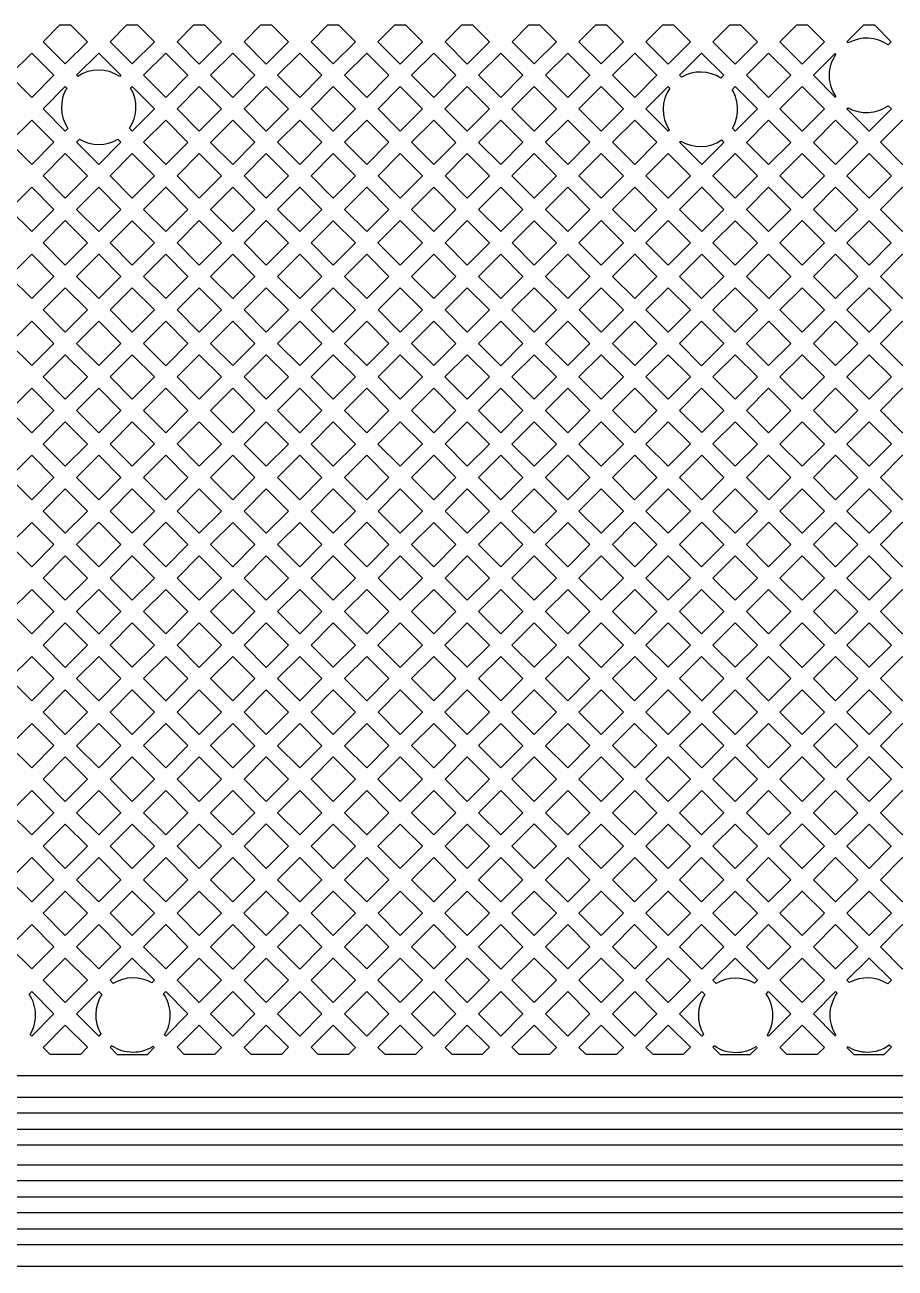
# Model space of a CAD drawing. Extents: x 1548 to 1929, y -174 to 95.
# Drawn here: x 1640.49 to 1644.64, y 46.62 to 52.55 of the extents above; entities that cross this region are included whole.
import ezdxf

# ---------------------------------------------------------------- set-up
doc = ezdxf.new("R2010")
doc.units = 0
doc.layers.add('gbr-dxf_layer0', color=7, linetype='Continuous')

msp = doc.modelspace()

# ---------------------------------------------------------------- linework, layer by layer
at = {"layer": 'gbr-dxf_layer0'}
for p, q in [((1644.3601, 52.4181), (1644.2541, 52.312)), ((1644.2541, 52.312), (1644.3601, 52.206)), ((1644.254, 47.8363), (1644.3601, 47.7302)), ((1636.278, 47.2867), (1663.6334, 47.2867)), ((1663.6348, 47.2105), (1636.2793, 47.2105)), ((1636.3424, 47.1159), (1663.4604, 47.1159)), ((1663.4617, 47.0397), (1636.3399, 47.0397)), ((1636.5568, 46.9633), (1663.3571, 46.9633)), ((1663.3587, 46.8871), (1636.5582, 46.8871)), ((1636.559, 46.8109), (1663.3565, 46.8109)), ((1663.3589, 46.7347), (1636.5576, 46.7347))]:
    msp.add_line(p, q, dxfattribs=at)
at = {"layer": 'gbr-dxf_layer0', "linetype": 'Continuous'}
for points in [[(1640.5776, 52.472), (1640.6582, 52.5526), (1640.7089, 52.5526), (1640.7896, 52.4719), (1640.6836, 52.366)], [(1640.8973, 52.4719), (1640.978, 52.5526), (1641.0285, 52.5526), (1641.1091, 52.4719), (1641.0032, 52.366)], [(1641.2169, 52.4719), (1641.2975, 52.5526), (1641.3483, 52.5526), (1641.4289, 52.4719), (1641.3229, 52.3659)], [(1641.5367, 52.4719), (1641.6173, 52.5526), (1641.6681, 52.5526), (1641.7487, 52.472), (1641.6427, 52.3659)], [(1641.8565, 52.472), (1641.9371, 52.5526), (1641.9875, 52.5526), (1642.0682, 52.4719), (1641.9624, 52.3661)], [(1642.1759, 52.4719), (1642.2566, 52.5526), (1642.3074, 52.5526), (1642.388, 52.4719), (1642.282, 52.3659)], [(1642.4958, 52.4719), (1642.5764, 52.5526), (1642.6272, 52.5526), (1642.7078, 52.4719), (1642.6018, 52.3659)], [(1642.8156, 52.4719), (1642.8962, 52.5526), (1642.9468, 52.5526), (1643.0274, 52.472), (1642.9215, 52.3661)], [(1643.1351, 52.472), (1643.2157, 52.5526), (1643.2664, 52.5526), (1643.3471, 52.4719), (1643.2411, 52.366)], [(1643.4548, 52.4719), (1643.5355, 52.5526), (1643.586, 52.5526), (1643.6668, 52.4718), (1643.5608, 52.3659)], [(1643.7745, 52.4718), (1643.8553, 52.5526), (1643.9058, 52.5526), (1643.9864, 52.4719), (1643.8804, 52.3659)], [(1644.0942, 52.4719), (1644.1748, 52.5526), (1644.2257, 52.5526), (1644.3063, 52.472), (1644.2002, 52.3659)], [(1640.4177, 52.312), (1640.5237, 52.4181), (1640.6297, 52.3121), (1640.5237, 52.206)], [(1641.0571, 52.3121), (1641.163, 52.418), (1641.269, 52.312), (1641.1631, 52.2061)], [(1641.3768, 52.312), (1641.4828, 52.4181), (1641.5888, 52.312), (1641.4828, 52.206)], [(1641.6966, 52.312), (1641.8026, 52.4181), (1641.9085, 52.3122), (1641.8025, 52.2062)], [(1642.0163, 52.3122), (1642.1221, 52.418), (1642.2281, 52.312), (1642.1223, 52.2062)], [(1642.3358, 52.312), (1642.4419, 52.418), (1642.5479, 52.312), (1642.4419, 52.206)], [(1642.6557, 52.312), (1642.7617, 52.4181), (1642.8676, 52.3122), (1642.7615, 52.2061)], [(1642.9753, 52.3122), (1643.0812, 52.4181), (1643.1873, 52.3121), (1643.0813, 52.2062)], [(1643.295, 52.3121), (1643.401, 52.418), (1643.507, 52.312), (1643.401, 52.2061)], [(1643.9343, 52.312), (1644.0403, 52.4181), (1644.1463, 52.312), (1644.0403, 52.206)], [(1641.217, 52.1522), (1641.3229, 52.2581), (1641.4289, 52.1521), (1641.323, 52.0462)], [(1641.5367, 52.1521), (1641.6427, 52.2582), (1641.7486, 52.1523), (1641.6425, 52.0462)], [(1641.8563, 52.1523), (1641.9624, 52.2583), (1642.0684, 52.1523), (1641.9624, 52.0463)], [(1642.1761, 52.1523), (1642.282, 52.2581), (1642.388, 52.1521), (1642.2822, 52.0463)], [(1642.4957, 52.1521), (1642.6018, 52.2581), (1642.7077, 52.1523), (1642.6016, 52.0462)], [(1642.8154, 52.1523), (1642.9215, 52.2583), (1643.0275, 52.1523), (1642.9214, 52.0462)], [(1643.1352, 52.1523), (1643.2411, 52.2582), (1643.3472, 52.1522), (1643.2412, 52.0463)], [(1644.0942, 52.1521), (1644.2002, 52.2582), (1644.3062, 52.1522), (1644.2002, 52.0461)], [(1640.4178, 51.9924), (1640.5237, 52.0983), (1640.6296, 51.9924), (1640.5237, 51.8865)], [(1641.0572, 51.9924), (1641.1631, 52.0983), (1641.2691, 51.9923), (1641.1632, 51.8864)], [(1641.3769, 51.9923), (1641.4828, 52.0982), (1641.5887, 51.9924), (1641.4827, 51.8865)], [(1641.6964, 51.9924), (1641.8025, 52.0984), (1641.9085, 51.9924), (1641.8024, 51.8863)], [(1642.0162, 51.9924), (1642.1223, 52.0984), (1642.2283, 51.9924), (1642.1222, 51.8864)], [(1642.336, 51.9924), (1642.4419, 52.0982), (1642.5477, 51.9923), (1642.4419, 51.8865)], [(1642.6555, 51.9923), (1642.7615, 52.0984), (1642.8675, 51.9924), (1642.7615, 51.8863)], [(1642.9753, 51.9924), (1643.0813, 52.0984), (1643.1874, 51.9924), (1643.0813, 51.8863)], [(1643.2951, 51.9924), (1643.401, 52.0983), (1643.5069, 51.9924), (1643.401, 51.8865)], [(1643.9344, 51.9923), (1644.0403, 52.0982), (1644.1463, 51.9922), (1644.0404, 51.8863)], [(1644.2541, 51.9922), (1644.3601, 52.0983), (1644.466, 51.9924), (1644.36, 51.8863)], [(1644.5738, 51.9924), (1644.6798, 52.0984), (1644.7858, 51.9924), (1644.6798, 51.8864)], [(1640.5775, 51.8326), (1640.6835, 51.9385), (1640.7895, 51.8325), (1640.6836, 51.7266)], [(1640.8972, 51.8325), (1641.0033, 51.9385), (1641.1093, 51.8325), (1641.0032, 51.7265)], [(1641.217, 51.8325), (1641.323, 51.9385), (1641.4289, 51.8326), (1641.3229, 51.7266)], [(1641.5366, 51.8326), (1641.6425, 51.9385), (1641.7486, 51.8325), (1641.6426, 51.7266)], [(1641.8563, 51.8325), (1641.9624, 51.9385), (1642.0684, 51.8325), (1641.9623, 51.7265)], [(1642.1761, 51.8325), (1642.2822, 51.9385), (1642.388, 51.8326), (1642.282, 51.7266)], [(1642.4958, 51.8326), (1642.6016, 51.9385), (1642.7076, 51.8324), (1642.6018, 51.7266)], [(1642.8154, 51.8324), (1642.9214, 51.9385), (1643.0274, 51.8325), (1642.9214, 51.7264)], [(1643.1352, 51.8325), (1643.2412, 51.9385), (1643.3471, 51.8326), (1643.2411, 51.7266)], [(1643.4549, 51.8326), (1643.5608, 51.9385), (1643.6668, 51.8325), (1643.5609, 51.7266)], [(1643.7746, 51.8325), (1643.8805, 51.9385), (1643.9865, 51.8324), (1643.8806, 51.7265)], [(1644.0943, 51.8324), (1644.2002, 51.9384), (1644.3061, 51.8325), (1644.2002, 51.7266)], [(1644.4138, 51.8325), (1644.5199, 51.9385), (1644.6259, 51.8325), (1644.5199, 51.7265)], [(1640.4176, 51.6727), (1640.5237, 51.7787), (1640.6297, 51.6727), (1640.5236, 51.5667)], [(1640.7374, 51.6727), (1640.8434, 51.7786), (1640.9494, 51.6726), (1640.8435, 51.5667)], [(1641.0571, 51.6726), (1641.1632, 51.7786), (1641.2691, 51.6728), (1641.163, 51.5667)], [(1641.3768, 51.6728), (1641.4827, 51.7787), (1641.5888, 51.6727), (1641.4828, 51.5667)], [(1641.6965, 51.6727), (1641.8024, 51.7786), (1641.9084, 51.6726), (1641.8025, 51.5667)], [(1642.0162, 51.6726), (1642.1222, 51.7786), (1642.2281, 51.6727), (1642.1221, 51.5667)], [(1642.3359, 51.6727), (1642.4419, 51.7788), (1642.5479, 51.6728), (1642.4419, 51.5667)], [(1642.6557, 51.6728), (1642.7615, 51.7786), (1642.8675, 51.6726), (1642.7617, 51.5667)], [(1642.9753, 51.6726), (1643.0813, 51.7786), (1643.1872, 51.6727), (1643.0812, 51.5667)], [(1643.295, 51.6727), (1643.401, 51.7787), (1643.507, 51.6727), (1643.401, 51.5667)], [(1643.6148, 51.6727), (1643.7207, 51.7786), (1643.8267, 51.6726), (1643.7208, 51.5667)], [(1643.9345, 51.6726), (1644.0404, 51.7786), (1644.1463, 51.6727), (1644.0404, 51.5667)], [(1644.254, 51.6727), (1644.36, 51.7786), (1644.466, 51.6726), (1644.3601, 51.5667)], [(1644.5737, 51.6726), (1644.6798, 51.7786), (1644.7857, 51.6727), (1644.6796, 51.5667)], [(1640.5775, 51.5128), (1640.6836, 51.6188), (1640.7896, 51.5128), (1640.6835, 51.4068)], [(1640.8973, 51.5128), (1641.0032, 51.6187), (1641.1091, 51.5128), (1641.0032, 51.4069)], [(1641.2169, 51.5128), (1641.3229, 51.6189), (1641.4289, 51.5129), (1641.3229, 51.4068)], [(1641.5367, 51.5129), (1641.6426, 51.6188), (1641.7487, 51.5128), (1641.6427, 51.4068)], [(1641.8564, 51.5128), (1641.9623, 51.6187), (1642.0682, 51.5128), (1641.9623, 51.4069)], [(1642.176, 51.5128), (1642.282, 51.6188), (1642.388, 51.5128), (1642.282, 51.4068)], [(1642.4958, 51.5128), (1642.6018, 51.6189), (1642.7078, 51.5129), (1642.6018, 51.4068)], [(1642.8156, 51.5129), (1642.9214, 51.6187), (1643.0273, 51.5128), (1642.9215, 51.407)], [(1643.1351, 51.5128), (1643.2411, 51.6188), (1643.3471, 51.5128), (1643.2411, 51.4068)], [(1643.4549, 51.5128), (1643.5609, 51.6188), (1643.6669, 51.5128), (1643.5609, 51.4068)], [(1643.7747, 51.5128), (1643.8806, 51.6187), (1643.9865, 51.5129), (1643.8806, 51.4069)], [(1644.0942, 51.5129), (1644.2002, 51.6188), (1644.3062, 51.5128), (1644.2002, 51.4068)], [(1644.4139, 51.5128), (1644.5199, 51.6187), (1644.6257, 51.5128), (1644.5198, 51.4069)], [(1640.4177, 51.353), (1640.5236, 51.4589), (1640.6297, 51.3529), (1640.5237, 51.247)], [(1640.7374, 51.3529), (1640.8435, 51.4589), (1640.9493, 51.353), (1640.8433, 51.247)], [(1641.0571, 51.353), (1641.163, 51.459), (1641.269, 51.3529), (1641.1631, 51.247)], [(1641.3768, 51.3529), (1641.4828, 51.459), (1641.5888, 51.353), (1641.4828, 51.2469)], [(1641.6966, 51.353), (1641.8025, 51.4589), (1641.9084, 51.353), (1641.8025, 51.2471)], [(1642.0162, 51.353), (1642.1221, 51.4589), (1642.2281, 51.3529), (1642.1222, 51.247)], [(1642.3359, 51.3529), (1642.4419, 51.459), (1642.5479, 51.3529), (1642.4419, 51.2469)], [(1642.6557, 51.3529), (1642.7617, 51.459), (1642.8676, 51.3531), (1642.7616, 51.2471)], [(1642.9754, 51.3531), (1643.0812, 51.4589), (1643.1872, 51.3529), (1643.0814, 51.2471)], [(1643.2949, 51.3529), (1643.401, 51.4589), (1643.507, 51.3529), (1643.401, 51.2469)], [(1643.6148, 51.3529), (1643.7208, 51.459), (1643.8267, 51.3531), (1643.7206, 51.247)], [(1643.9344, 51.3531), (1644.0404, 51.459), (1644.1464, 51.353), (1644.0405, 51.2471)], [(1644.2541, 51.353), (1644.3601, 51.4589), (1644.4659, 51.353), (1644.36, 51.2471)], [(1644.5737, 51.353), (1644.6796, 51.4589), (1644.7856, 51.3529), (1644.6797, 51.247)], [(1640.5776, 51.1931), (1640.6835, 51.299), (1640.7894, 51.1931), (1640.6835, 51.0872)], [(1640.8972, 51.1931), (1641.0032, 51.2992), (1641.1092, 51.1931), (1641.0032, 51.0871)], [(1641.217, 51.1931), (1641.3229, 51.2991), (1641.4289, 51.193), (1641.323, 51.0871)], [(1641.5367, 51.193), (1641.6427, 51.2991), (1641.7486, 51.1932), (1641.6426, 51.0872)], [(1641.8564, 51.1932), (1641.9623, 51.2991), (1642.0683, 51.1931), (1641.9624, 51.0872)], [(1642.1761, 51.1931), (1642.282, 51.299), (1642.388, 51.193), (1642.2821, 51.0871)], [(1642.4958, 51.193), (1642.6018, 51.2991), (1642.7077, 51.1932), (1642.6016, 51.0871)], [(1642.8154, 51.1932), (1642.9215, 51.2992), (1643.0275, 51.1932), (1642.9215, 51.0872)], [(1643.1353, 51.1932), (1643.2411, 51.299), (1643.3471, 51.193), (1643.2413, 51.0872)], [(1643.4548, 51.193), (1643.5609, 51.299), (1643.6668, 51.1932), (1643.5607, 51.0871)], [(1643.7745, 51.1932), (1643.8806, 51.2992), (1643.9866, 51.1932), (1643.8805, 51.0871)], [(1644.0943, 51.1932), (1644.2002, 51.2991), (1644.3061, 51.1932), (1644.2002, 51.0873)], [(1644.4139, 51.1932), (1644.5198, 51.2991), (1644.6258, 51.1931), (1644.5199, 51.0872)], [(1640.4178, 51.0333), (1640.5237, 51.1392), (1640.6296, 51.0333), (1640.5237, 50.9274)], [(1640.7374, 51.0333), (1640.8433, 51.1392), (1640.9493, 51.0332), (1640.8434, 50.9273)], [(1641.0571, 51.0332), (1641.1631, 51.1393), (1641.2691, 51.0333), (1641.1631, 50.9272)], [(1641.3769, 51.0333), (1641.4828, 51.1392), (1641.5887, 51.0333), (1641.4828, 50.9274)], [(1641.6964, 51.0333), (1641.8025, 51.1393), (1641.9085, 51.0333), (1641.8025, 50.9273)], [(1642.0163, 51.0333), (1642.1222, 51.1392), (1642.2282, 51.0332), (1642.1223, 50.9273)], [(1642.336, 51.0332), (1642.4419, 51.1391), (1642.5478, 51.0333), (1642.4419, 50.9273)], [(1642.6555, 51.0333), (1642.7616, 51.1393), (1642.8676, 51.0333), (1642.7615, 50.9272)], [(1642.9753, 51.0333), (1643.0814, 51.1393), (1643.1874, 51.0333), (1643.0813, 50.9273)], [(1643.2951, 51.0333), (1643.401, 51.1391), (1643.5068, 51.0332), (1643.401, 50.9274)], [(1643.6146, 51.0332), (1643.7206, 51.1393), (1643.8267, 51.0333), (1643.7206, 50.9272)], [(1643.9344, 51.0333), (1644.0405, 51.1393), (1644.1463, 51.0334), (1644.0403, 50.9274)], [(1644.2541, 51.0334), (1644.36, 51.1393), (1644.466, 51.0333), (1644.3601, 50.9274)], [(1644.5738, 51.0333), (1644.6797, 51.1392), (1644.7857, 51.0332), (1644.6798, 50.9273)], [(1640.5776, 50.8735), (1640.6835, 50.9794), (1640.7895, 50.8734), (1640.6836, 50.7675)], [(1640.8973, 50.8734), (1641.0032, 50.9794), (1641.1092, 50.8733), (1641.0033, 50.7674)], [(1641.217, 50.8733), (1641.323, 50.9794), (1641.4289, 50.8735), (1641.3229, 50.7675)], [(1641.5367, 50.8735), (1641.6426, 50.9794), (1641.7486, 50.8734), (1641.6427, 50.7675)], [(1641.8563, 50.8734), (1641.9624, 50.9794), (1642.0684, 50.8734), (1641.9624, 50.7674)], [(1642.1761, 50.8734), (1642.2821, 50.9794), (1642.388, 50.8735), (1642.282, 50.7675)], [(1642.4957, 50.8735), (1642.6016, 50.9794), (1642.7077, 50.8734), (1642.6017, 50.7675)], [(1642.8154, 50.8734), (1642.9215, 50.9794), (1643.0275, 50.8734), (1642.9214, 50.7674)], [(1643.1352, 50.8734), (1643.2413, 50.9794), (1643.3472, 50.8735), (1643.2411, 50.7675)], [(1643.4549, 50.8735), (1643.5607, 50.9794), (1643.6667, 50.8733), (1643.5609, 50.7675)], [(1643.7745, 50.8733), (1643.8805, 50.9794), (1643.9864, 50.8735), (1643.8804, 50.7675)], [(1644.0942, 50.8735), (1644.2002, 50.9795), (1644.3062, 50.8735), (1644.2002, 50.7675)], [(1644.414, 50.8735), (1644.5199, 50.9794), (1644.6259, 50.8734), (1644.52, 50.7675)], [(1640.4177, 50.7136), (1640.5237, 50.8196), (1640.6297, 50.7136), (1640.5237, 50.6076)], [(1640.7375, 50.7136), (1640.8434, 50.8195), (1640.9494, 50.7135), (1640.8435, 50.6076)], [(1641.0572, 50.7135), (1641.1631, 50.8195), (1641.269, 50.7136), (1641.163, 50.6076)], [(1641.3767, 50.7136), (1641.4828, 50.8196), (1641.5888, 50.7136), (1641.4827, 50.6076)], [(1641.6965, 50.7136), (1641.8025, 50.8195), (1641.9085, 50.7135), (1641.8026, 50.6076)], [(1642.0162, 50.7135), (1642.1223, 50.8195), (1642.2282, 50.7136), (1642.1221, 50.6076)], [(1642.3359, 50.7136), (1642.4419, 50.8196), (1642.5479, 50.7136), (1642.4419, 50.6076)], [(1642.6556, 50.7136), (1642.7615, 50.8195), (1642.8675, 50.7135), (1642.7616, 50.6076)], [(1642.9753, 50.7135), (1643.0813, 50.8195), (1643.1872, 50.7136), (1643.0812, 50.6076)], [(1643.295, 50.7136), (1643.401, 50.8197), (1643.507, 50.7136), (1643.401, 50.6076)], [(1643.6148, 50.7136), (1643.7206, 50.8195), (1643.8265, 50.7136), (1643.7207, 50.6078)], [(1643.9343, 50.7136), (1644.0403, 50.8196), (1644.1463, 50.7136), (1644.0403, 50.6076)], [(1644.2541, 50.7136), (1644.3601, 50.8196), (1644.4661, 50.7136), (1644.3601, 50.6076)], [(1644.5739, 50.7136), (1644.6798, 50.8195), (1644.7857, 50.7136), (1644.6798, 50.6077)], [(1640.5776, 50.5537), (1640.6836, 50.6597), (1640.7896, 50.5537), (1640.6836, 50.4477)], [(1640.8974, 50.5537), (1641.0033, 50.6596), (1641.1092, 50.5538), (1641.0032, 50.4478)], [(1641.2169, 50.5538), (1641.3229, 50.6597), (1641.4289, 50.5537), (1641.3229, 50.4477)], [(1641.5366, 50.5537), (1641.6427, 50.6597), (1641.7487, 50.5537), (1641.6426, 50.4477)], [(1641.8564, 50.5537), (1641.9624, 50.6596), (1642.0682, 50.5537), (1641.9623, 50.4478)], [(1642.176, 50.5537), (1642.282, 50.6598), (1642.388, 50.5538), (1642.282, 50.4477)], [(1642.4958, 50.5538), (1642.6017, 50.6597), (1642.7078, 50.5537), (1642.6018, 50.4477)], [(1642.8155, 50.5537), (1642.9214, 50.6596), (1643.0273, 50.5537), (1642.9214, 50.4478)], [(1643.1351, 50.5537), (1643.2411, 50.6597), (1643.3471, 50.5537), (1643.2411, 50.4477)], [(1643.4549, 50.5537), (1643.5609, 50.6598), (1643.6668, 50.5539), (1643.5608, 50.4478)], [(1643.7746, 50.5539), (1643.8804, 50.6597), (1643.9864, 50.5537), (1643.8806, 50.4479)], [(1644.0942, 50.5537), (1644.2002, 50.6597), (1644.3062, 50.5537), (1644.2002, 50.4477)], [(1644.414, 50.5537), (1644.52, 50.6597), (1644.6259, 50.5539), (1644.5199, 50.4478)], [(1640.4176, 50.3938), (1640.5237, 50.4998), (1640.6297, 50.3938), (1640.5236, 50.2878)], [(1640.7374, 50.3938), (1640.8435, 50.4999), (1640.9494, 50.394), (1640.8433, 50.2879)], [(1641.0571, 50.394), (1641.163, 50.4999), (1641.2691, 50.3939), (1641.1631, 50.288)], [(1641.3768, 50.3939), (1641.4827, 50.4998), (1641.5888, 50.3938), (1641.4828, 50.2879)], [(1641.6965, 50.3938), (1641.8026, 50.4998), (1641.9084, 50.3939), (1641.8024, 50.2879)], [(1642.0162, 50.3939), (1642.1221, 50.4999), (1642.2281, 50.3938), (1642.1222, 50.2879)], [(1642.3359, 50.3938), (1642.4419, 50.4999), (1642.5479, 50.3939), (1642.4419, 50.2878)], [(1642.6557, 50.3939), (1642.7616, 50.4998), (1642.8675, 50.3939), (1642.7616, 50.288)], [(1642.9753, 50.3939), (1643.0812, 50.4998), (1643.1872, 50.3938), (1643.0813, 50.2879)], [(1643.295, 50.3938), (1643.401, 50.4998), (1643.5069, 50.394), (1643.4009, 50.2879)], [(1643.6147, 50.394), (1643.7207, 50.5), (1643.8267, 50.394), (1643.7207, 50.288)], [(1643.9345, 50.394), (1644.0403, 50.4998), (1644.1463, 50.3938), (1644.0405, 50.288)], [(1644.254, 50.3938), (1644.3601, 50.4998), (1644.466, 50.3939), (1644.3599, 50.2879)], [(1644.5737, 50.3939), (1644.6798, 50.5), (1644.7858, 50.394), (1644.6797, 50.2879)], [(1640.5775, 50.2339), (1640.6836, 50.3399), (1640.7894, 50.234), (1640.6834, 50.128)], [(1640.8972, 50.234), (1641.0032, 50.3401), (1641.1093, 50.2341), (1641.0032, 50.128)], [(1641.217, 50.2341), (1641.3229, 50.34), (1641.4289, 50.234), (1641.323, 50.1281)], [(1641.5367, 50.234), (1641.6426, 50.3399), (1641.7485, 50.234), (1641.6426, 50.1281)], [(1641.8563, 50.234), (1641.9623, 50.3401), (1642.0683, 50.234), (1641.9623, 50.128)], [(1642.1761, 50.234), (1642.282, 50.34), (1642.388, 50.2339), (1642.2821, 50.128)], [(1642.4958, 50.2339), (1642.6018, 50.34), (1642.7077, 50.2341), (1642.6017, 50.1281)], [(1642.8155, 50.2341), (1642.9214, 50.34), (1643.0274, 50.234), (1642.9215, 50.1281)], [(1643.1352, 50.234), (1643.2411, 50.3399), (1643.347, 50.234), (1643.2411, 50.1281)], [(1643.4547, 50.234), (1643.5608, 50.3401), (1643.6668, 50.2341), (1643.5607, 50.128)], [(1643.7745, 50.2341), (1643.8806, 50.3401), (1643.9866, 50.2341), (1643.8806, 50.1281)], [(1644.0944, 50.2341), (1644.2002, 50.3399), (1644.3061, 50.234), (1644.2002, 50.1282)], [(1644.4138, 50.234), (1644.5199, 50.3401), (1644.6259, 50.234), (1644.5198, 50.128)], [(1640.4178, 50.0742), (1640.5236, 50.18), (1640.6295, 50.0741), (1640.5237, 49.9683)], [(1640.7373, 50.0741), (1640.8433, 50.1802), (1640.9493, 50.0742), (1640.8433, 49.9681)], [(1641.0571, 50.0742), (1641.1631, 50.1802), (1641.2692, 50.0742), (1641.1631, 49.9681)], [(1641.3769, 50.0742), (1641.4828, 50.1801), (1641.5887, 50.0742), (1641.4828, 49.9683)], [(1641.6965, 50.0742), (1641.8024, 50.1801), (1641.9084, 50.0741), (1641.8025, 49.9682)], [(1642.0162, 50.0741), (1642.1222, 50.1802), (1642.2282, 50.0742), (1642.1222, 49.9681)], [(1642.336, 50.0742), (1642.4419, 50.1801), (1642.5478, 50.0742), (1642.4419, 49.9683)], [(1642.6555, 50.0742), (1642.7616, 50.1802), (1642.8676, 50.0742), (1642.7616, 49.9682)], [(1642.9754, 50.0742), (1643.0813, 50.1801), (1643.1872, 50.0743), (1643.0812, 49.9683)], [(1643.2949, 50.0743), (1643.4009, 50.1802), (1643.5069, 50.0742), (1643.401, 49.9682)], [(1643.6146, 50.0742), (1643.7207, 50.1802), (1643.8267, 50.0742), (1643.7206, 49.9681)], [(1643.9344, 50.0742), (1644.0405, 50.1802), (1644.1464, 50.0743), (1644.0403, 49.9683)], [(1644.2541, 50.0743), (1644.3599, 50.1801), (1644.4659, 50.0741), (1644.3601, 49.9683)], [(1644.5737, 50.0741), (1644.6797, 50.1802), (1644.7858, 50.0742), (1644.6797, 49.9681)], [(1640.5776, 49.9144), (1640.6834, 50.0202), (1640.7894, 49.9142), (1640.6836, 49.8084)], [(1640.8972, 49.9142), (1641.0032, 50.0203), (1641.1092, 49.9143), (1641.0032, 49.8082)], [(1641.217, 49.9143), (1641.323, 50.0203), (1641.4289, 49.9144), (1641.3229, 49.8084)], [(1641.5367, 49.9144), (1641.6426, 50.0203), (1641.7486, 49.9143), (1641.6427, 49.8084)], [(1641.8564, 49.9143), (1641.9623, 50.0202), (1642.0683, 49.9142), (1641.9624, 49.8083)], [(1642.1761, 49.9142), (1642.2821, 50.0203), (1642.388, 49.9144), (1642.282, 49.8084)], [(1642.4958, 49.9144), (1642.6017, 50.0203), (1642.7077, 49.9143), (1642.6018, 49.8084)], [(1642.8154, 49.9143), (1642.9215, 50.0203), (1643.0274, 49.9144), (1642.9213, 49.8084)], [(1643.1351, 49.9144), (1643.2411, 50.0204), (1643.3471, 49.9144), (1643.2411, 49.8084)], [(1643.4548, 49.9144), (1643.5607, 50.0203), (1643.6668, 49.9143), (1643.5608, 49.8083)], [(1643.7745, 49.9143), (1643.8806, 50.0203), (1643.9864, 49.9144), (1643.8804, 49.8084)], [(1644.0942, 49.9144), (1644.2002, 50.0205), (1644.3063, 49.9144), (1644.2002, 49.8084)], [(1644.414, 49.9144), (1644.5198, 50.0202), (1644.6258, 49.9142), (1644.52, 49.8084)], [(1640.4177, 49.7545), (1640.5237, 49.8606), (1640.6297, 49.7545), (1640.5237, 49.6485)], [(1640.7375, 49.7545), (1640.8433, 49.8604), (1640.9493, 49.7543), (1640.8435, 49.6485)], [(1641.0571, 49.7543), (1641.1631, 49.8604), (1641.269, 49.7545), (1641.163, 49.6485)], [(1641.3768, 49.7545), (1641.4828, 49.8605), (1641.5888, 49.7545), (1641.4828, 49.6485)], [(1641.6966, 49.7545), (1641.8025, 49.8604), (1641.9085, 49.7544), (1641.8026, 49.6485)], [(1642.0163, 49.7544), (1642.1222, 49.8604), (1642.2281, 49.7545), (1642.1221, 49.6485)], [(1642.3358, 49.7545), (1642.4419, 49.8605), (1642.5479, 49.7545), (1642.4419, 49.6485)], [(1642.6557, 49.7545), (1642.7616, 49.8604), (1642.8674, 49.7545), (1642.7615, 49.6486)], [(1642.9752, 49.7545), (1643.0812, 49.8606), (1643.1873, 49.7545), (1643.0812, 49.6485)], [(1643.295, 49.7545), (1643.401, 49.8605), (1643.507, 49.7545), (1643.401, 49.6485)], [(1643.6147, 49.7545), (1643.7206, 49.8604), (1643.8265, 49.7545), (1643.7206, 49.6486)], [(1643.9343, 49.7545), (1644.0403, 49.8605), (1644.1463, 49.7545), (1644.0403, 49.6485)], [(1644.2541, 49.7545), (1644.3601, 49.8606), (1644.4661, 49.7545), (1644.3601, 49.6485)], [(1644.5739, 49.7545), (1644.6797, 49.8604), (1644.7856, 49.7545), (1644.6798, 49.6487)], [(1640.5776, 49.5946), (1640.6836, 49.7007), (1640.7896, 49.5947), (1640.6836, 49.4886)], [(1640.8974, 49.5947), (1641.0032, 49.7005), (1641.1091, 49.5946), (1641.0033, 49.4888)], [(1641.2168, 49.5946), (1641.3229, 49.7006), (1641.4289, 49.5946), (1641.3229, 49.4886)], [(1641.5367, 49.5946), (1641.6427, 49.7006), (1641.7487, 49.5946), (1641.6427, 49.4886)], [(1641.8565, 49.5946), (1641.9624, 49.7005), (1642.0683, 49.5947), (1641.9624, 49.4887)], [(1642.176, 49.5947), (1642.282, 49.7006), (1642.388, 49.5946), (1642.282, 49.4886)], [(1642.4957, 49.5946), (1642.6018, 49.7006), (1642.7077, 49.5947), (1642.6016, 49.4887)], [(1642.8154, 49.5947), (1642.9213, 49.7006), (1643.0273, 49.5946), (1642.9214, 49.4887)], [(1643.1351, 49.5946), (1643.2411, 49.7007), (1643.3472, 49.5947), (1643.2411, 49.4886)], [(1643.4549, 49.5947), (1643.5608, 49.7006), (1643.6667, 49.5947), (1643.5608, 49.4888)], [(1643.7745, 49.5947), (1643.8804, 49.7006), (1643.9864, 49.5946), (1643.8805, 49.4887)], [(1644.0942, 49.5946), (1644.2002, 49.7006), (1644.3062, 49.5946), (1644.2002, 49.4886)], [(1644.414, 49.5946), (1644.52, 49.7007), (1644.6259, 49.5948), (1644.5199, 49.4887)], [(1640.4177, 49.4347), (1640.5237, 49.5407), (1640.6297, 49.4347), (1640.5237, 49.3287)], [(1640.7375, 49.4347), (1640.8435, 49.5408), (1640.9494, 49.4349), (1640.8434, 49.3288)], [(1641.0572, 49.4349), (1641.163, 49.5407), (1641.269, 49.4347), (1641.1632, 49.3289)], [(1641.3767, 49.4347), (1641.4828, 49.5407), (1641.5888, 49.4347), (1641.4827, 49.3287)], [(1641.6965, 49.4347), (1641.8026, 49.5407), (1641.9085, 49.4349), (1641.8024, 49.3288)], [(1642.0162, 49.4349), (1642.1221, 49.5408), (1642.2282, 49.4348), (1642.1222, 49.3288)], [(1642.3359, 49.4348), (1642.4419, 49.5407), (1642.5477, 49.4348), (1642.4418, 49.3289)], [(1642.6555, 49.4348), (1642.7615, 49.5408), (1642.8675, 49.4348), (1642.7615, 49.3288)], [(1642.9753, 49.4348), (1643.0812, 49.5407), (1643.1872, 49.4347), (1643.0813, 49.3288)], [(1643.295, 49.4347), (1643.401, 49.5408), (1643.5069, 49.4349), (1643.4009, 49.3288)], [(1643.6147, 49.4349), (1643.7206, 49.5408), (1643.8266, 49.4348), (1643.7207, 49.3289)], [(1643.9344, 49.4348), (1644.0403, 49.5407), (1644.1463, 49.4347), (1644.0404, 49.3288)], [(1644.2541, 49.4347), (1644.3601, 49.5407), (1644.466, 49.4349), (1644.36, 49.3288)], [(1644.5738, 49.4349), (1644.6798, 49.5409), (1644.7858, 49.4349), (1644.6798, 49.3288)], [(1640.5775, 49.2748), (1640.6836, 49.3809), (1640.7895, 49.275), (1640.6834, 49.1689)], [(1640.8972, 49.275), (1641.0033, 49.381), (1641.1093, 49.275), (1641.0032, 49.169)], [(1641.217, 49.275), (1641.3229, 49.3808), (1641.4289, 49.2748), (1641.3231, 49.169)], [(1641.5366, 49.2748), (1641.6427, 49.3808), (1641.7486, 49.2749), (1641.6425, 49.1689)], [(1641.8563, 49.2749), (1641.9624, 49.381), (1642.0684, 49.275), (1641.9623, 49.1689)], [(1642.1761, 49.275), (1642.282, 49.3809), (1642.3879, 49.275), (1642.282, 49.1691)], [(1642.4957, 49.275), (1642.6016, 49.3809), (1642.7076, 49.2749), (1642.6017, 49.169)], [(1642.8154, 49.2749), (1642.9214, 49.381), (1643.0274, 49.2749), (1642.9214, 49.1689)], [(1643.1352, 49.2749), (1643.2411, 49.3809), (1643.347, 49.275), (1643.2411, 49.1691)], [(1643.4548, 49.275), (1643.5608, 49.381), (1643.6668, 49.275), (1643.5608, 49.169)], [(1643.7746, 49.275), (1643.8805, 49.3809), (1643.9865, 49.2749), (1643.8806, 49.169)], [(1644.0943, 49.2749), (1644.2002, 49.3808), (1644.3061, 49.2749), (1644.2002, 49.169)], [(1644.4138, 49.2749), (1644.5199, 49.381), (1644.6259, 49.275), (1644.5199, 49.1689)], [(1640.4178, 49.115), (1640.5237, 49.2209), (1640.6296, 49.1151), (1640.5236, 49.0091)], [(1640.7373, 49.115), (1640.8434, 49.2211), (1640.9494, 49.1151), (1640.8433, 49.009)], [(1641.0571, 49.1151), (1641.1632, 49.2211), (1641.2692, 49.1151), (1641.1631, 49.0091)], [(1641.3769, 49.1151), (1641.4827, 49.2209), (1641.5886, 49.115), (1641.4828, 49.0092)], [(1641.6964, 49.115), (1641.8024, 49.2211), (1641.9084, 49.115), (1641.8024, 49.009)], [(1642.0162, 49.115), (1642.1222, 49.2211), (1642.2281, 49.1152), (1642.1221, 49.0092)], [(1642.3359, 49.1152), (1642.4418, 49.2211), (1642.5478, 49.1151), (1642.4419, 49.0092)], [(1642.6556, 49.1151), (1642.7615, 49.221), (1642.8675, 49.115), (1642.7616, 49.0091)], [(1642.9753, 49.115), (1643.0813, 49.2211), (1643.1872, 49.1152), (1643.0812, 49.0091)], [(1643.295, 49.1152), (1643.4009, 49.2211), (1643.5069, 49.1151), (1643.401, 49.0092)], [(1643.6147, 49.1151), (1643.7207, 49.2211), (1643.8267, 49.1151), (1643.7207, 49.0091)], [(1643.9345, 49.1151), (1644.0404, 49.221), (1644.1463, 49.1152), (1644.0403, 49.0092)], [(1644.254, 49.1152), (1644.36, 49.2211), (1644.466, 49.115), (1644.3601, 49.0091)], [(1644.5737, 49.115), (1644.6798, 49.2211), (1644.7858, 49.1151), (1644.6797, 49.009)], [(1640.5775, 48.9553), (1640.6834, 49.0612), (1640.7894, 48.9552), (1640.6835, 48.8492)], [(1640.8972, 48.9552), (1641.0032, 49.0612), (1641.1093, 48.9552), (1641.0032, 48.8491)], [(1641.217, 48.9552), (1641.3231, 49.0612), (1641.4289, 48.9553), (1641.3229, 48.8493)], [(1641.5367, 48.9553), (1641.6425, 49.0611), (1641.7485, 48.9551), (1641.6427, 48.8493)], [(1641.8563, 48.9551), (1641.9623, 49.0612), (1642.0682, 48.9553), (1641.9622, 48.8492)], [(1642.176, 48.9553), (1642.282, 49.0613), (1642.388, 48.9553), (1642.282, 48.8493)], [(1642.4958, 48.9553), (1642.6017, 49.0612), (1642.7077, 48.9552), (1642.6018, 48.8493)], [(1642.8155, 48.9552), (1642.9214, 49.0611), (1643.0273, 48.9553), (1642.9214, 48.8493)], [(1643.1351, 48.9553), (1643.2411, 49.0613), (1643.3471, 48.9553), (1643.2411, 48.8492)], [(1643.4549, 48.9553), (1643.5608, 49.0612), (1643.6668, 48.9552), (1643.5609, 48.8493)], [(1643.7745, 48.9552), (1643.8806, 49.0612), (1643.9865, 48.9553), (1643.8804, 48.8493)], [(1644.0942, 48.9553), (1644.2002, 49.0613), (1644.3062, 48.9553), (1644.2002, 48.8493)], [(1644.4139, 48.9553), (1644.5199, 49.0612), (1644.6259, 48.9552), (1644.52, 48.8492)], [(1640.4177, 48.7954), (1640.5236, 48.9014), (1640.6297, 48.7954), (1640.5237, 48.6894)], [(1640.7374, 48.7954), (1640.8433, 48.9013), (1640.9493, 48.7953), (1640.8434, 48.6894)], [(1641.0571, 48.7953), (1641.1631, 48.9013), (1641.269, 48.7954), (1641.163, 48.6894)], [(1641.3768, 48.7954), (1641.4828, 48.9015), (1641.5888, 48.7954), (1641.4828, 48.6894)], [(1641.6966, 48.7954), (1641.8024, 48.9013), (1641.9083, 48.7954), (1641.8025, 48.6896)], [(1642.0161, 48.7954), (1642.1221, 48.9014), (1642.2281, 48.7954), (1642.1221, 48.6894)], [(1642.3359, 48.7954), (1642.4419, 48.9014), (1642.5479, 48.7954), (1642.4419, 48.6894)], [(1642.6557, 48.7954), (1642.7616, 48.9013), (1642.8675, 48.7954), (1642.7616, 48.6895)], [(1642.9752, 48.7954), (1643.0812, 48.9014), (1643.1872, 48.7954), (1643.0812, 48.6894)], [(1643.2949, 48.7954), (1643.401, 48.9014), (1643.507, 48.7954), (1643.401, 48.6894)], [(1643.6148, 48.7954), (1643.7207, 48.9013), (1643.8266, 48.7954), (1643.7206, 48.6895)], [(1643.9343, 48.7954), (1644.0403, 48.9015), (1644.1464, 48.7954), (1644.0403, 48.6894)], [(1644.2541, 48.7954), (1644.3601, 48.9014), (1644.4661, 48.7954), (1644.3601, 48.6894)], [(1644.5738, 48.7954), (1644.6797, 48.9013), (1644.7856, 48.7954), (1644.6797, 48.6895)], [(1640.5776, 48.6355), (1640.6835, 48.7415), (1640.7896, 48.6355), (1640.6836, 48.5295)], [(1640.8973, 48.6355), (1641.0032, 48.7414), (1641.1091, 48.6355), (1641.0032, 48.5296)], [(1641.2169, 48.6355), (1641.3229, 48.7415), (1641.4289, 48.6355), (1641.3229, 48.5295)], [(1641.5367, 48.6355), (1641.6427, 48.7416), (1641.7486, 48.6357), (1641.6426, 48.5296)], [(1641.8564, 48.6357), (1641.9622, 48.7415), (1642.0682, 48.6355), (1641.9624, 48.5297)], [(1642.1759, 48.6355), (1642.282, 48.7415), (1642.388, 48.6355), (1642.282, 48.5295)], [(1642.4958, 48.6355), (1642.6018, 48.7415), (1642.7077, 48.6356), (1642.6016, 48.5296)], [(1642.8154, 48.6356), (1642.9214, 48.7416), (1643.0274, 48.6355), (1642.9215, 48.5296)], [(1643.1351, 48.6355), (1643.2411, 48.7415), (1643.3471, 48.6355), (1643.2411, 48.5295)], [(1643.4548, 48.6355), (1643.5609, 48.7415), (1643.6668, 48.6356), (1643.5607, 48.5296)], [(1643.7745, 48.6356), (1643.8804, 48.7415), (1643.9864, 48.6355), (1643.8805, 48.5296)], [(1644.0942, 48.6355), (1644.2002, 48.7416), (1644.3063, 48.6355), (1644.2002, 48.5295)], [(1644.414, 48.6355), (1644.52, 48.7415), (1644.6258, 48.6356), (1644.5199, 48.5297)], [(1640.4178, 48.4758), (1640.5237, 48.5817), (1640.6297, 48.4757), (1640.5238, 48.3697)], [(1640.7375, 48.4757), (1640.8434, 48.5816), (1640.9493, 48.4757), (1640.8434, 48.3698)], [(1641.0571, 48.4757), (1641.163, 48.5816), (1641.269, 48.4756), (1641.1631, 48.3697)], [(1641.3768, 48.4756), (1641.4828, 48.5816), (1641.5887, 48.4758), (1641.4826, 48.3697)], [(1641.6964, 48.4758), (1641.8025, 48.5818), (1641.9085, 48.4758), (1641.8025, 48.3697)], [(1642.0163, 48.4758), (1642.1221, 48.5816), (1642.2281, 48.4756), (1642.1223, 48.3698)], [(1642.3358, 48.4756), (1642.4419, 48.5816), (1642.5478, 48.4757), (1642.4417, 48.3697)], [(1642.6555, 48.4757), (1642.7616, 48.5818), (1642.8676, 48.4758), (1642.7615, 48.3697)], [(1642.9753, 48.4758), (1643.0812, 48.5817), (1643.1873, 48.4757), (1643.0813, 48.3697)], [(1643.295, 48.4757), (1643.401, 48.5816), (1643.5068, 48.4757), (1643.4009, 48.3698)], [(1643.6146, 48.4757), (1643.7206, 48.5817), (1643.8267, 48.4757), (1643.7206, 48.3697)], [(1643.9344, 48.4757), (1644.0403, 48.5816), (1644.1463, 48.4756), (1644.0404, 48.3697)], [(1644.2541, 48.4756), (1644.3601, 48.5817), (1644.466, 48.4758), (1644.36, 48.3697)], [(1644.5738, 48.4758), (1644.6797, 48.5817), (1644.7857, 48.4757), (1644.6798, 48.3698)], [(1640.5777, 48.3159), (1640.6836, 48.4218), (1640.7895, 48.3159), (1640.6836, 48.21)], [(1640.8973, 48.3159), (1641.0032, 48.4218), (1641.1092, 48.3158), (1641.0033, 48.2099)], [(1641.217, 48.3158), (1641.3229, 48.4217), (1641.4288, 48.3158), (1641.3229, 48.2099)], [(1641.5365, 48.3158), (1641.6426, 48.4219), (1641.7486, 48.3159), (1641.6425, 48.2098)], [(1641.8563, 48.3159), (1641.9624, 48.4219), (1642.0684, 48.3159), (1641.9624, 48.2099)], [(1642.1761, 48.3159), (1642.282, 48.4217), (1642.3878, 48.3158), (1642.282, 48.21)], [(1642.4956, 48.3158), (1642.6016, 48.4219), (1642.7077, 48.3158), (1642.6016, 48.2098)], [(1642.8154, 48.3158), (1642.9215, 48.4219), (1643.0275, 48.3159), (1642.9214, 48.2098)], [(1643.1352, 48.3159), (1643.2411, 48.4218), (1643.347, 48.3159), (1643.2411, 48.21)], [(1643.4548, 48.3159), (1643.5607, 48.4218), (1643.6667, 48.3158), (1643.5608, 48.2099)], [(1643.7745, 48.3158), (1643.8805, 48.4219), (1643.9865, 48.3158), (1643.8805, 48.2098)], [(1644.0943, 48.3158), (1644.2002, 48.4218), (1644.3061, 48.3159), (1644.2002, 48.21)], [(1644.4139, 48.3159), (1644.5199, 48.4219), (1644.6259, 48.3159), (1644.5199, 48.2099)], [(1640.4178, 48.1559), (1640.5238, 48.262), (1640.6297, 48.1561), (1640.5237, 48.0501)], [(1640.7375, 48.1561), (1640.8434, 48.262), (1640.9494, 48.156), (1640.8435, 48.0501)], [(1641.0572, 48.156), (1641.1631, 48.2619), (1641.269, 48.156), (1641.163, 48.0501)], [(1641.3767, 48.156), (1641.4826, 48.262), (1641.5887, 48.1559), (1641.4827, 48.05)], [(1641.6964, 48.1559), (1641.8025, 48.262), (1641.9085, 48.156), (1641.8024, 48.0499)], [(1642.0162, 48.156), (1642.1223, 48.262), (1642.2282, 48.1561), (1642.1221, 48.0501)], [(1642.3359, 48.1561), (1642.4417, 48.2619), (1642.5477, 48.1559), (1642.4419, 48.0501)], [(1642.6555, 48.1559), (1642.7615, 48.262), (1642.8675, 48.1559), (1642.7615, 48.0499)], [(1642.9753, 48.1559), (1643.0813, 48.262), (1643.1872, 48.1561), (1643.0812, 48.0501)], [(1643.295, 48.1561), (1643.4009, 48.262), (1643.5069, 48.156), (1643.401, 48.0501)], [(1643.6147, 48.156), (1643.7206, 48.2619), (1643.8266, 48.1559), (1643.7207, 48.05)], [(1643.9344, 48.1559), (1644.0404, 48.262), (1644.1463, 48.1561), (1644.0403, 48.05)], [(1644.2541, 48.1561), (1644.36, 48.262), (1644.466, 48.156), (1644.3601, 48.0501)], [(1644.5738, 48.156), (1644.6798, 48.262), (1644.7858, 48.156), (1644.6798, 48.05)], [(1640.5775, 47.9962), (1640.6836, 48.1022), (1640.7896, 47.9962), (1640.6836, 47.8902)], [(1641.2169, 47.9962), (1641.3229, 48.1022), (1641.4289, 47.9962), (1641.3229, 47.8902)], [(1641.5366, 47.9962), (1641.6425, 48.1021), (1641.7486, 47.9961), (1641.6426, 47.8901)], [(1641.8563, 47.9961), (1641.9624, 48.1021), (1642.0682, 47.9962), (1641.9622, 47.8902)], [(1642.176, 47.9962), (1642.282, 48.1022), (1642.388, 47.9962), (1642.282, 47.8902)], [(1642.4958, 47.9962), (1642.6016, 48.102), (1642.7076, 47.996), (1642.6018, 47.8902)], [(1642.8154, 47.996), (1642.9214, 48.1021), (1643.0273, 47.9962), (1642.9213, 47.8901)], [(1643.1351, 47.9962), (1643.2411, 48.1022), (1643.3471, 47.9962), (1643.2411, 47.8902)], [(1643.4549, 47.9962), (1643.5608, 48.1021), (1643.6668, 47.9961), (1643.5609, 47.8902)], [(1644.0942, 47.9962), (1644.2002, 48.1022), (1644.3062, 47.9962), (1644.2002, 47.8901)], [(1641.3768, 47.8363), (1641.4827, 47.9423), (1641.5888, 47.8363), (1641.4828, 47.7303)], [(1641.6965, 47.8363), (1641.8024, 47.9422), (1641.9083, 47.8363), (1641.8024, 47.7304)], [(1642.0161, 47.8363), (1642.1221, 47.9423), (1642.2281, 47.8363), (1642.1221, 47.7303)], [(1642.3359, 47.8363), (1642.4419, 47.9423), (1642.5479, 47.8363), (1642.4419, 47.7303)], [(1642.6557, 47.8363), (1642.7615, 47.9421), (1642.8674, 47.8363), (1642.7616, 47.7304)], [(1642.9752, 47.8363), (1643.0812, 47.9423), (1643.1872, 47.8363), (1643.0812, 47.7302)], [(1643.295, 47.8363), (1643.401, 47.9423), (1643.507, 47.8363), (1643.401, 47.7303)], [(1640.5775, 47.6764), (1640.6836, 47.7824), (1640.7894, 47.6765), (1640.7557, 47.6428), (1640.6111, 47.6428)], [(1641.217, 47.6765), (1641.3229, 47.7825), (1641.4289, 47.6764), (1641.3953, 47.6428), (1641.2508, 47.6428)], [(1641.5367, 47.6764), (1641.6426, 47.7824), (1641.7485, 47.6765), (1641.7148, 47.6428), (1641.5704, 47.6428)], [(1641.8563, 47.6765), (1641.9622, 47.7824), (1642.0682, 47.6764), (1642.0346, 47.6428), (1641.89, 47.6428)], [(1642.176, 47.6764), (1642.282, 47.7824), (1642.388, 47.6764), (1642.3544, 47.6428), (1642.2096, 47.6428)], [(1642.4958, 47.6764), (1642.6018, 47.7825), (1642.7077, 47.6766), (1642.6739, 47.6428), (1642.5294, 47.6428)], [(1642.8155, 47.6766), (1642.9213, 47.7824), (1643.0273, 47.6764), (1642.9937, 47.6428), (1642.8493, 47.6428)], [(1643.1351, 47.6764), (1643.2411, 47.7824), (1643.3471, 47.6764), (1643.3135, 47.6428), (1643.1687, 47.6428)], [(1643.4549, 47.6764), (1643.5609, 47.7824), (1643.6668, 47.6765), (1643.633, 47.6428), (1643.4885, 47.6428)], [(1644.0942, 47.6764), (1644.2002, 47.7824), (1644.3062, 47.6764), (1644.2726, 47.6428), (1644.1279, 47.6428)]]:
    msp.add_lwpolyline(points, close=True, dxfattribs=at)
for points in [[(1644.414, 52.472), (1644.4946, 52.5526), (1644.545, 52.5526), (1644.6258, 52.4718), (1644.6109, 52.4568, 0.29181), (1644.4198, 52.4661)], [(1640.7375, 52.3121), (1640.8434, 52.418), (1640.9493, 52.3121), (1640.9434, 52.3062, 0.308307), (1640.7431, 52.3064)], [(1643.6147, 52.312), (1643.7206, 52.4179), (1643.8265, 52.312), (1643.8127, 52.2982, 0.287599), (1643.6238, 52.3029)], [(1640.5776, 52.1522), (1640.6836, 52.2582), (1640.6907, 52.2511, 0.293312), (1640.6963, 52.0591), (1640.6835, 52.0463)], [(1640.9901, 52.0594, 0.291964), (1640.9956, 52.2507), (1641.0032, 52.2582), (1641.1092, 52.1522), (1641.0033, 52.0463)], [(1643.4549, 52.1522), (1643.5608, 52.2581), (1643.5681, 52.2508, 0.306166), (1643.5663, 52.0518), (1643.5608, 52.0463)], [(1643.8657, 52.2435), (1643.8804, 52.2581), (1643.9864, 52.1521), (1643.8805, 52.0462), (1643.8675, 52.0593, 0.134622), (1643.8923, 52.1499, 0.139392)], [(1644.414, 52.1522), (1644.4194, 52.1576, 0.293267), (1644.6112, 52.167), (1644.6259, 52.1523), (1644.5199, 52.0463)], [(1640.7373, 51.9924), (1640.7518, 52.0068, 0.277092), (1640.9348, 52.007), (1640.9494, 51.9924), (1640.8434, 51.8864)], [(1643.6147, 51.9924), (1643.621, 51.9987, 0.297704), (1643.8154, 52.0035), (1643.8266, 51.9923), (1643.7207, 51.8864)], [(1640.8974, 47.9962), (1641.0033, 48.1021), (1641.1092, 47.9962), (1641.0964, 47.9835, 0.278376), (1640.9127, 47.9809)], [(1643.7746, 47.9961), (1643.8805, 48.102), (1643.9864, 47.9962), (1643.9723, 47.9821, 0.275177), (1643.7904, 47.9802)], [(1644.414, 47.9962), (1644.5199, 48.1021), (1644.6259, 47.9961), (1644.6089, 47.9791, 0.279092), (1644.4249, 47.9853)], [(1640.5114, 47.93), (1640.5237, 47.9423), (1640.6297, 47.8363), (1640.5236, 47.7302), (1640.5157, 47.7382, 0.1377), (1640.5416, 47.8307, 0.149153)], [(1640.7374, 47.8363), (1640.8435, 47.9423), (1640.8581, 47.9277, 0.285061), (1640.8532, 47.7402), (1640.8433, 47.7304)], [(1641.1524, 47.9318), (1641.163, 47.9423), (1641.2691, 47.8363), (1641.1631, 47.7304), (1641.1576, 47.736, 0.140185), (1641.1845, 47.83, 0.153614)], [(1643.6148, 47.8363), (1643.7207, 47.9422), (1643.7354, 47.9276, 0.287122), (1643.7293, 47.739), (1643.7207, 47.7304)], [(1644.0285, 47.9305), (1644.0403, 47.9423), (1644.1463, 47.8363), (1644.0403, 47.7303), (1644.0348, 47.7359, 0.137694), (1644.0607, 47.8284, 0.154143)]]:
    msp.add_lwpolyline(points, format="xyb", close=True, dxfattribs=at)
for points in [[(1644.363, 52.2089, -0.155448), (1644.3302, 52.3117, -0.156134), (1644.3633, 52.415)], [(1644.3629, 47.7331, -0.145464), (1644.334, 47.8302, -0.158131), (1644.3679, 47.9345), (1644.3601, 47.9423), (1644.254, 47.8363)], [(1641.1044, 47.6814, -0.146517), (1641.0067, 47.6522, -0.153614), (1640.9049, 47.6842), (1640.8972, 47.6765)], [(1643.9821, 47.6808, -0.148997), (1643.8829, 47.6506, -0.154143), (1643.7808, 47.6828), (1643.7745, 47.6765)], [(1644.4139, 47.6764), (1644.4475, 47.6428), (1644.5921, 47.6428), (1644.6259, 47.6765), (1644.6162, 47.6862, -0.158123), (1644.5118, 47.6524, -0.141244), (1644.4172, 47.6796)], [(1663.6329, 47.5412), (1638.6513, 47.5412, -0.148649), (1638.6231, 47.5497), (1636.2771, 47.5497)], [(1636.2018, 47.4383, 0.052851), (1636.2684, 47.4469, -0.068086), (1636.2786, 47.4479), (1638.5637, 47.4479, -0.175634), (1638.5881, 47.4391), (1663.6351, 47.4391)], [(1663.6336, 47.3629), (1638.5749, 47.3629, -0.192528), (1638.5481, 47.3717), (1636.2815, 47.3717, -0.050901), (1636.202, 47.3621)], [(1636.3013, 46.6234, -0.014448), (1636.5576, 46.6328), (1663.3584, 46.6328)]]:
    msp.add_lwpolyline(points, format="xyb", dxfattribs=at)
for points in [[(1640.8972, 47.6765), (1640.931, 47.6428), (1641.0755, 47.6428), (1641.1093, 47.6765)], [(1643.7745, 47.6765), (1643.8083, 47.6428), (1643.9528, 47.6428), (1643.9865, 47.6764)]]:
    msp.add_lwpolyline(points, dxfattribs=at)

doc.saveas('drawing.dxf')
